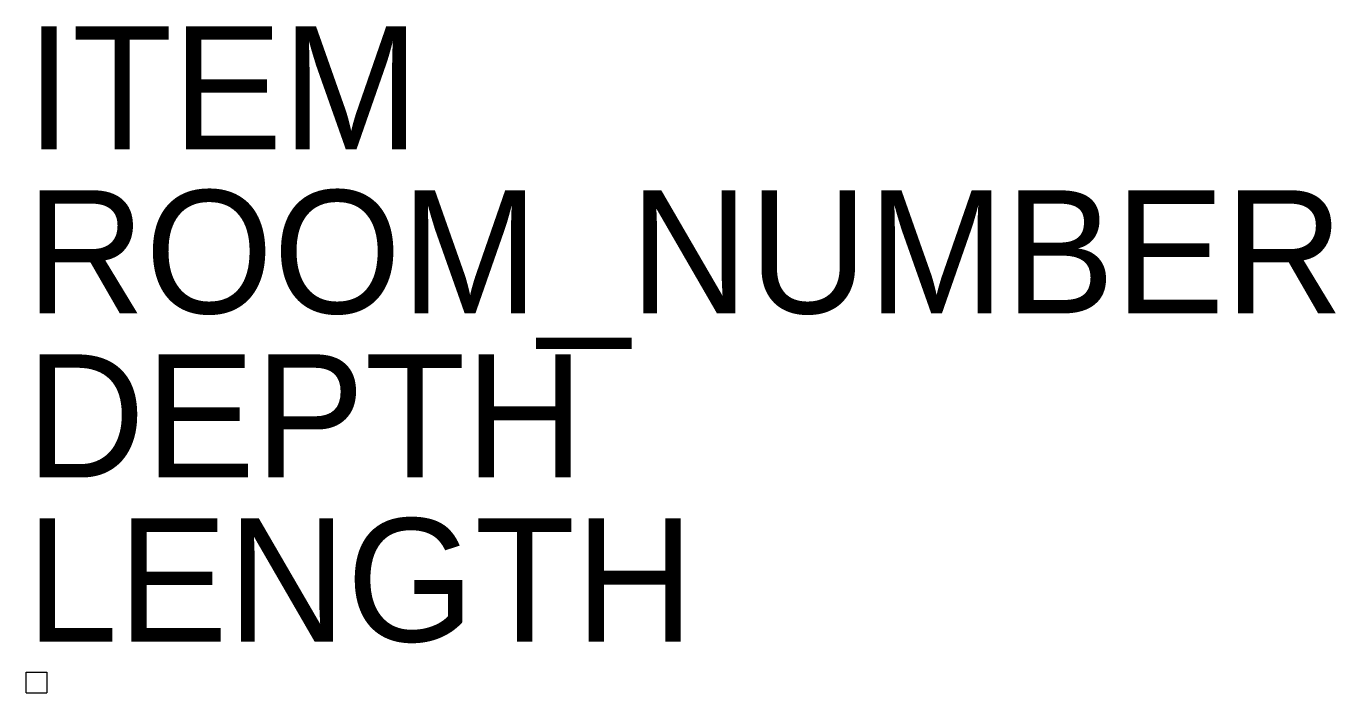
# Model space of a CAD drawing. Extents: x 0 to 1.62, y 0 to 0.83.
import ezdxf

# ---------------------------------------------------------------- set-up
doc = ezdxf.new("R2010")
doc.units = 0
doc.header["$LTSCALE"] = 48
doc.layers.get('0').update_dxf_attribs({"linetype": 'CONTINUOUS'})
doc.styles.add('ATT', font='TXT')

msp = doc.modelspace()

# ---------------------------------------------------------------- linework, layer by layer
at = {"color": 0, "linetype": 'BYBLOCK'}
for p, q in [((0, 0.0254), (0.0254, 0.0254)), ((0, 0), (0, 0.0254)), ((0.0254, 0.0254), (0.0254, 0)), ((0, 0), (0.0254, 0))]:
    msp.add_line(p, q, dxfattribs=at)

# ---------------------------------------------------------------- texts
at = {"color": 0, "linetype": 'BYBLOCK', "style": 'ATT'}
for tag, p, s, flags in [('ITEM', (0, 0.6731), 'DESK', 3), ('ROOM_NUMBER', (0, 0.4699), '', 1), ('DEPTH', (0, 0.2667), '', 1), ('LENGTH', (0, 0.0635), '', 1)]:
    msp.add_attdef(tag, p, s, height=0.1524, dxfattribs=dict(at, flags=flags))

doc.saveas('drawing.dxf')
